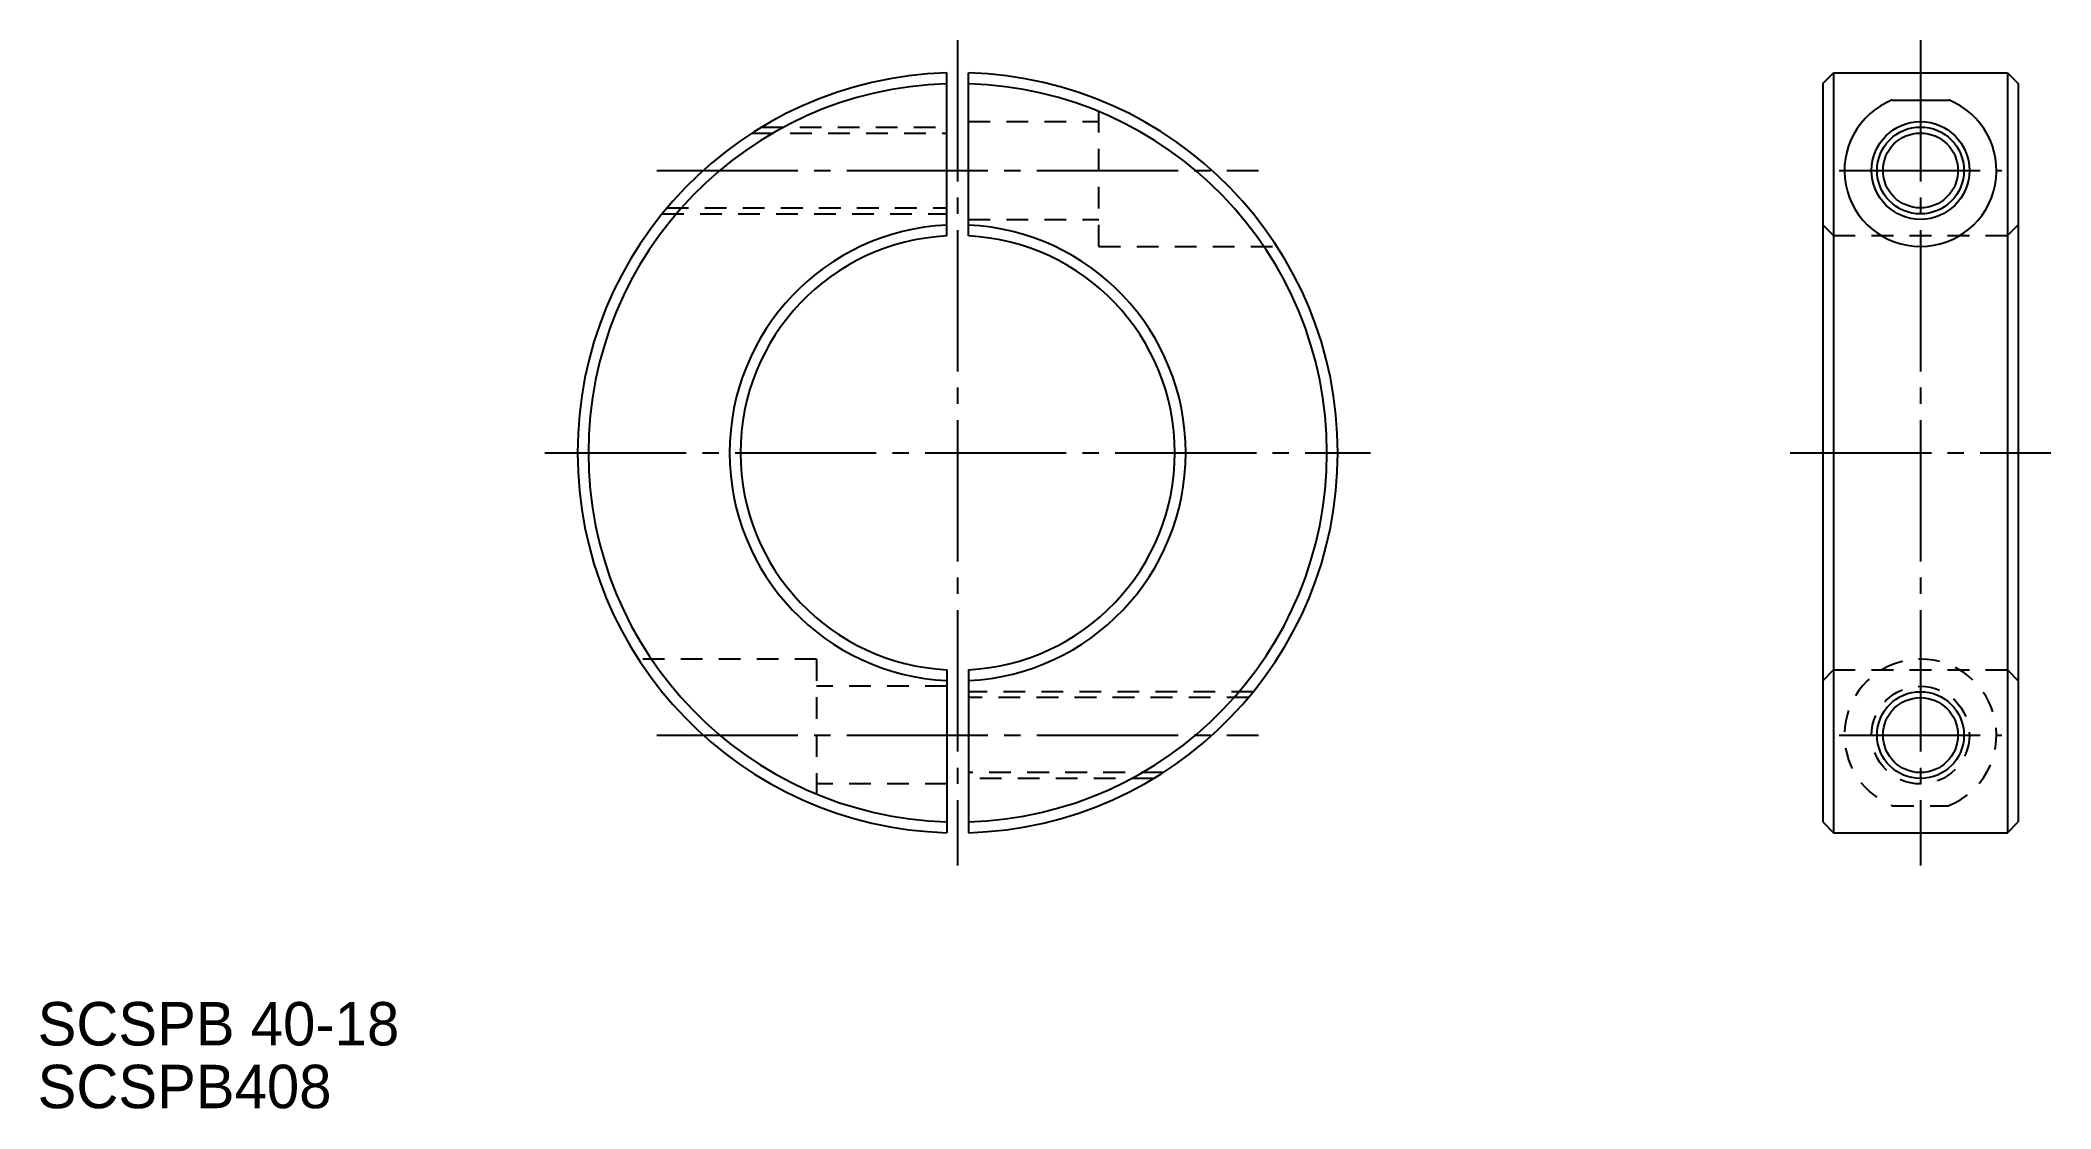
# Model space of a CAD drawing. Extents: x 55 to 240, y 168 to 266.
import ezdxf

# ---------------------------------------------------------------- set-up
doc = ezdxf.new("R2010")
doc.units = 0
doc.linetypes.add('CENTER', pattern=[17.5, 13, -1.5, 1.5, -1.5])
doc.linetypes.add('DASHED', pattern=[3.5, 2, -1.5])
doc.layers.get('0').update_dxf_attribs({"linetype": 'CONTINUOUS'})
doc.layers.add('CENTER', color=1, linetype='CENTER')

msp = doc.modelspace()

# ---------------------------------------------------------------- linework, layer by layer
at = {"color": 7, "linetype": 'CONTINUOUS'}
for p, q in [((138, 248.3), (138, 263.31)), ((140, 248.3), (140, 263.31)), ((218.65, 262.33), (219.65, 263.33)), ((219.65, 263.33), (219.65, 193.33)), ((219.65, 263.33), (235.65, 263.33)), ((235.65, 263.33), (235.65, 193.33)), ((235.65, 263.33), (236.65, 262.33)), ((218.65, 262.33), (218.65, 194.33)), ((236.65, 262.33), (236.65, 194.33)), ((225.04, 260.82), (230.25, 260.82)), ((138, 208.35), (138, 193.34)), ((140, 208.35), (140, 193.34)), ((218.65, 194.33), (219.65, 193.33)), ((219.65, 193.33), (235.65, 193.33)), ((235.65, 193.33), (236.65, 194.33))]:
    msp.add_line(p, q, dxfattribs=at)
at = {"color": 3, "linetype": 'DASHED'}
for p, q in [((152, 247.33), (152, 260.82)), ((120.08, 257.78), (138, 257.78)), ((120.97, 258.33), (138, 258.33)), ((140, 258.83), (152, 258.83)), ((111.78, 250.33), (138, 250.33)), ((112.23, 250.88), (138, 250.88)), ((140, 249.83), (152, 249.83)), ((219.65, 248.33), (218.65, 249.33)), ((219.65, 248.33), (235.65, 248.33)), ((235.65, 248.33), (236.65, 249.33)), ((152, 247.33), (168.39, 247.33)), ((126, 209.33), (109.6, 209.33)), ((126, 209.33), (126, 195.83)), ((219.65, 208.33), (218.65, 207.33)), ((219.65, 208.33), (235.65, 208.33)), ((235.65, 208.33), (236.65, 207.33)), ((138, 206.83), (126, 206.83)), ((166.22, 206.33), (140, 206.33)), ((165.77, 205.78), (140, 205.78)), ((157.91, 198.88), (140, 198.88)), ((157.03, 198.33), (140, 198.33)), ((138, 197.83), (126, 197.83)), ((225.04, 195.83), (230.25, 195.83))]:
    msp.add_line(p, q, dxfattribs=at)
for p, q in [((236.65, 245.33), (236.65, 245.33)), ((236.65, 228.33), (236.65, 228.33))]:
    msp.add_line(p, q)
at = {"color": 7, "linetype": 'CONTINUOUS'}
msp.add_circle((227.65, 254.33), 4.5, dxfattribs=at)
at = {"color": 3, "linetype": 'CONTINUOUS'}
for centre in [(227.65, 254.33), (227.65, 202.33)]:
    msp.add_circle(centre, 4, dxfattribs=at)
for centre in [(227.65, 254.33), (227.65, 202.33)]:
    msp.add_circle(centre, 3.45)
at = {"color": 3, "linetype": 'DASHED'}
msp.add_circle((227.65, 202.33), 4.5, dxfattribs=at)
at = {"color": 7, "linetype": 'CONTINUOUS'}
for centre, radius, start, end in [((139, 228.33), 35, 91.6372, 268.3628), ((139, 228.33), 35, 271.6372, 88.3628), ((139, 228.33), 34, 91.6854, 268.3146), ((139, 228.33), 34, 271.6854, 88.3146), ((227.65, 254.33), 7, 111.8714, 68.1286), ((139, 228.33), 21, 92.7294, 267.2706), ((139, 228.33), 20, 92.866, 267.134), ((139, 228.33), 21, 272.7294, 87.2706), ((139, 228.33), 20, 272.866, 87.134)]:
    msp.add_arc(centre, radius, start, end, dxfattribs=at)
at = {"color": 3, "linetype": 'DASHED'}
msp.add_arc((227.65, 202.33), 7, 291.8714, 248.1286, dxfattribs=at)
at = {"layer": 'CENTER', "color": 1, "linetype": 'CENTER'}
for p, q in [((139, 266.33), (139, 190.33)), ((227.65, 266.33), (227.65, 190.33)), ((111.29, 254.33), (166.71, 254.33)), ((220.15, 254.33), (235.15, 254.33)), ((101, 228.33), (177, 228.33)), ((215.65, 228.33), (239.65, 228.33)), ((111.29, 202.33), (166.71, 202.33)), ((220.15, 202.33), (235.15, 202.33))]:
    msp.add_line(p, q, dxfattribs=at)

# ---------------------------------------------------------------- texts
for s, p in [('SCSPB 40-18', (54.29, 173.75)), ('SCSPB408', (54.29, 167.97))]:
    msp.add_text(s, height=4).set_placement(p)

doc.saveas('drawing.dxf')
